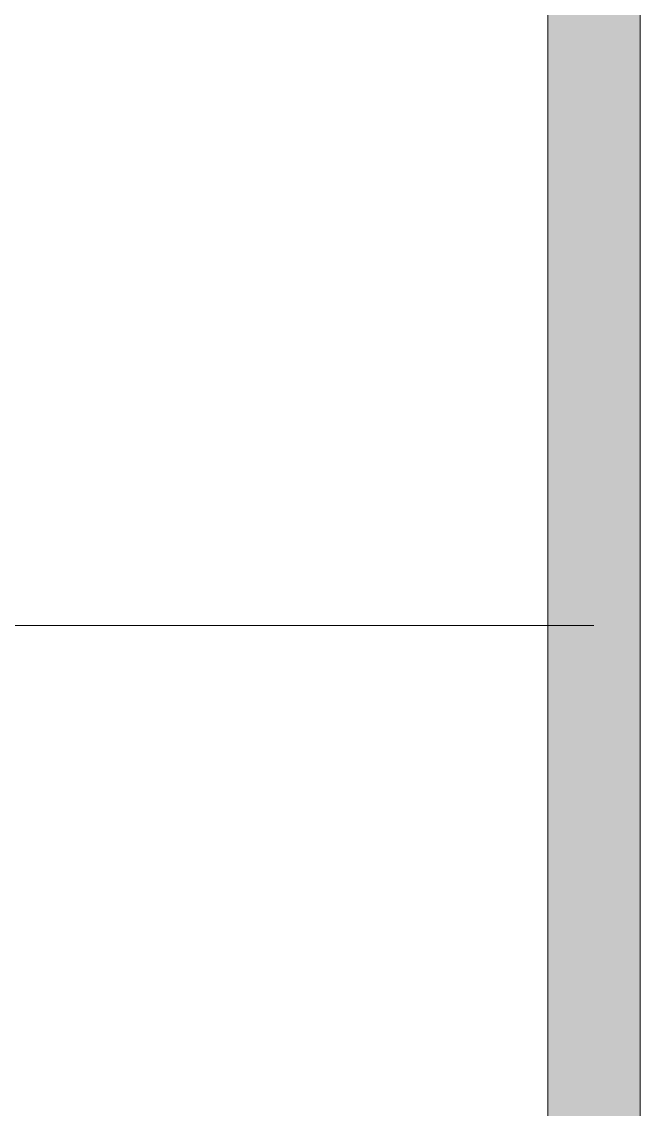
# Model space of a CAD drawing. Header units: millimetres. Extents: x 0 to 586, y 0 to 414.
# Drawn here: x 571.52 to 576.12, y 104.87 to 112.95 of the extents above; entities that cross this region are included whole.
import ezdxf

# ---------------------------------------------------------------- set-up
doc = ezdxf.new("R2010")
doc.units = ezdxf.units.MM

msp = doc.modelspace()

# ---------------------------------------------------------------- hatches: boundary and pattern name
h = msp.add_hatch(color=0)
h.dxf.hatch_style = 2
h.paths.add_polyline_path([(576.117861, 9.514417), (575.429944, 10.205861), (575.429944, 403.877639), (576.117861, 404.569083)])
h = msp.add_hatch(color=0)
h.dxf.hatch_style = 2
h.paths.add_polyline_path([(571.577611, 112.402056), (571.577611, 112.574917)])
h = msp.add_hatch(color=0)
h.dxf.hatch_style = 2
h.paths.add_polyline_path([(571.581139, 112.402056), (571.581139, 112.571389)])
h = msp.add_hatch(color=0)
h.dxf.hatch_style = 2
h.paths.add_polyline_path([(571.581139, 112.402056), (571.581139, 112.571389)])
h = msp.add_hatch(color=0)
h.dxf.hatch_style = 2
h.paths.add_polyline_path([(571.584667, 112.402056), (571.584667, 112.571389)])
h = msp.add_hatch(color=0)
h.dxf.hatch_style = 2
h.paths.add_polyline_path([(571.584667, 112.402056), (571.584667, 112.571389)])
h = msp.add_hatch(color=0)
h.dxf.hatch_style = 2
h.paths.add_polyline_path([(571.588194, 112.402056), (571.588194, 112.567861)])
h = msp.add_hatch(color=0)
h.dxf.hatch_style = 2
h.paths.add_polyline_path([(571.588194, 112.402056), (571.588194, 112.567861)])
h = msp.add_hatch(color=0)
h.dxf.hatch_style = 2
h.paths.add_polyline_path([(571.588194, 112.402056), (571.588194, 112.567861)])
h = msp.add_hatch(color=0)
h.dxf.hatch_style = 2
h.paths.add_polyline_path([(571.588194, 112.402056), (571.588194, 112.567861)])
h = msp.add_hatch(color=0)
h.dxf.hatch_style = 2
h.paths.add_polyline_path([(571.59525, 112.402056), (571.59525, 112.564333)])
h = msp.add_hatch(color=0)
h.dxf.hatch_style = 2
h.paths.add_polyline_path([(571.609361, 112.384417), (571.609361, 112.560806)])
h = msp.add_hatch(color=0)
h.dxf.hatch_style = 2
h.paths.add_polyline_path([(571.612889, 112.377361), (571.612889, 112.557278)])
h = msp.add_hatch(color=0)
h.dxf.hatch_style = 2
h.paths.add_polyline_path([(571.612889, 112.377361), (571.612889, 112.557278)])
h = msp.add_hatch(color=0)
h.dxf.hatch_style = 2
h.paths.add_polyline_path([(571.616417, 112.373833), (571.616417, 112.557278)])
h = msp.add_hatch(color=0)
h.dxf.hatch_style = 2
h.paths.add_polyline_path([(571.655222, 112.313861), (571.655222, 112.539639)])
h = msp.add_hatch(color=0)
h.dxf.hatch_style = 2
h.paths.add_polyline_path([(571.655222, 112.310333), (571.655222, 112.536111)])
h = msp.add_hatch(color=0)
h.dxf.hatch_style = 2
h.paths.add_polyline_path([(571.803389, 112.17275), (571.803389, 112.462028)])
h = msp.add_hatch(color=0)
h.dxf.hatch_style = 2
h.paths.add_polyline_path([(571.806917, 112.17275), (571.806917, 112.4585)])
h = msp.add_hatch(color=0)
h.dxf.hatch_style = 2
h.paths.add_polyline_path([(571.806917, 112.17275), (571.806917, 112.4585)])
h = msp.add_hatch(color=0)
h.dxf.hatch_style = 2
h.paths.add_polyline_path([(571.810444, 112.17275), (571.810444, 112.454972)])
h = msp.add_hatch(color=0)
h.dxf.hatch_style = 2
h.paths.add_polyline_path([(571.873944, 112.176278), (571.873944, 112.412639)])
h = msp.add_hatch(color=0)
h.dxf.hatch_style = 2
h.paths.add_polyline_path([(571.873944, 112.176278), (571.873944, 112.412639)])
h = msp.add_hatch(color=0)
h.dxf.hatch_style = 2
h.paths.add_polyline_path([(571.895111, 112.179806), (571.895111, 112.409111)])
h = msp.add_hatch(color=0)
h.dxf.hatch_style = 2
h.paths.add_polyline_path([(571.898639, 112.179806), (571.898639, 112.409111)])
h = msp.add_hatch(color=0)
h.dxf.hatch_style = 2
h.paths.add_polyline_path([(571.958611, 112.2045), (571.958611, 112.402056)])
h = msp.add_hatch(color=0)
h.dxf.hatch_style = 2
h.paths.add_polyline_path([(571.965667, 112.211556), (571.965667, 112.402056)])
h = msp.add_hatch(color=0)
h.dxf.hatch_style = 2
h.paths.add_polyline_path([(571.97625, 112.215083), (571.97625, 112.402056)])
h = msp.add_hatch(color=0)
h.dxf.hatch_style = 2
h.paths.add_polyline_path([(572.216139, 111.548333), (572.216139, 112.419694)])
h = msp.add_hatch(color=0)
h.dxf.hatch_style = 2
h.paths.add_polyline_path([(572.262, 111.731778), (572.262, 112.419694)])
h = msp.add_hatch(color=0)
h.dxf.hatch_style = 2
h.paths.add_polyline_path([(572.262, 111.731778), (572.262, 112.419694)])
h = msp.add_hatch(color=0)
h.dxf.hatch_style = 2
h.paths.add_polyline_path([(572.279639, 111.745889), (572.279639, 112.423222)])
h = msp.add_hatch(color=0)
h.dxf.hatch_style = 2
h.paths.add_polyline_path([(572.283167, 111.745889), (572.283167, 112.423222)])
h = msp.add_hatch(color=0)
h.dxf.hatch_style = 2
h.paths.add_polyline_path([(572.364306, 111.784694), (572.364306, 112.423222)])
h = msp.add_hatch(color=0)
h.dxf.hatch_style = 2
h.paths.add_polyline_path([(572.364306, 111.784694), (572.364306, 112.423222)])
h = msp.add_hatch(color=0)
h.dxf.hatch_style = 2
h.paths.add_polyline_path([(572.364306, 111.784694), (572.364306, 112.423222)])
h = msp.add_hatch(color=0)
h.dxf.hatch_style = 2
h.paths.add_polyline_path([(572.364306, 111.784694), (572.364306, 112.423222)])
h = msp.add_hatch(color=0)
h.dxf.hatch_style = 2
h.paths.add_polyline_path([(572.364306, 111.784694), (572.364306, 112.423222)])
h = msp.add_hatch(color=0)
h.dxf.hatch_style = 2
h.paths.add_polyline_path([(572.367833, 111.784694), (572.367833, 112.423222)])
h = msp.add_hatch(color=0)
h.dxf.hatch_style = 2
h.paths.add_polyline_path([(572.367833, 111.784694), (572.367833, 112.423222)])
h = msp.add_hatch(color=0)
h.dxf.hatch_style = 2
h.paths.add_polyline_path([(572.367833, 111.784694), (572.367833, 112.423222)])
h = msp.add_hatch(color=0)
h.dxf.hatch_style = 2
h.paths.add_polyline_path([(572.367833, 111.784694), (572.367833, 112.423222)])
h = msp.add_hatch(color=0)
h.dxf.hatch_style = 2
h.paths.add_polyline_path([(572.371361, 111.784694), (572.371361, 112.423222)])
h = msp.add_hatch(color=0)
h.dxf.hatch_style = 2
h.paths.add_polyline_path([(572.371361, 111.784694), (572.371361, 112.423222)])
h = msp.add_hatch(color=0)
h.dxf.hatch_style = 2
h.paths.add_polyline_path([(572.374889, 111.784694), (572.374889, 112.423222)])
h = msp.add_hatch(color=0)
h.dxf.hatch_style = 2
h.paths.add_polyline_path([(572.389, 111.784694), (572.389, 112.416167)])
h = msp.add_hatch(color=0)
h.dxf.hatch_style = 2
h.paths.add_polyline_path([(572.392528, 111.784694), (572.392528, 112.416167)])
h = msp.add_hatch(color=0)
h.dxf.hatch_style = 2
h.paths.add_polyline_path([(572.805278, 111.932861), (572.805278, 112.377361)])
h = msp.add_hatch(color=0)
h.dxf.hatch_style = 2
h.paths.add_polyline_path([(572.812333, 111.936389), (572.812333, 112.380889)])
h = msp.add_hatch(color=0)
h.dxf.hatch_style = 2
h.paths.add_polyline_path([(572.812333, 111.936389), (572.812333, 112.380889)])
h = msp.add_hatch(color=0)
h.dxf.hatch_style = 2
h.paths.add_polyline_path([(572.815861, 111.936389), (572.815861, 112.380889)])
h = msp.add_hatch(color=0)
h.dxf.hatch_style = 2
h.paths.add_polyline_path([(572.889944, 112.024583), (572.889944, 112.398528)])
h = msp.add_hatch(color=0)
h.dxf.hatch_style = 2
h.paths.add_polyline_path([(572.897, 112.028111), (572.897, 112.398528)])
h = msp.add_hatch(color=0)
h.dxf.hatch_style = 2
h.paths.add_polyline_path([(572.897, 112.028111), (572.897, 112.398528)])
h = msp.add_hatch(color=0)
h.dxf.hatch_style = 2
h.paths.add_polyline_path([(572.897, 112.028111), (572.897, 112.398528)])
h = msp.add_hatch(color=0)
h.dxf.hatch_style = 2
h.paths.add_polyline_path([(572.978139, 112.102194), (572.978139, 112.366778)])
h = msp.add_hatch(color=0)
h.dxf.hatch_style = 2
h.paths.add_polyline_path([(572.981667, 112.10925), (572.981667, 112.342083)])
h = msp.add_hatch(color=0)
h.dxf.hatch_style = 2
h.paths.add_polyline_path([(572.988722, 112.116306), (572.988722, 112.310333)])
h = msp.add_hatch(color=0)
h.dxf.hatch_style = 2
h.paths.add_polyline_path([(572.99225, 112.123361), (572.99225, 112.296222)])
h = msp.add_hatch(color=0)
h.dxf.hatch_style = 2
h.paths.add_polyline_path([(572.173806, 111.149694), (572.173806, 112.232722)])
h = msp.add_hatch(color=0)
h.dxf.hatch_style = 2
h.paths.add_polyline_path([(572.794694, 111.929333), (572.794694, 112.232722)])
h = msp.add_hatch(color=0)
h.dxf.hatch_style = 2
h.paths.add_polyline_path([(572.695917, 111.901111), (572.695917, 112.0775)])
h = msp.add_hatch(color=0)
h.dxf.hatch_style = 2
h.paths.add_polyline_path([(572.695917, 111.901111), (572.695917, 112.0775)])
h = msp.add_hatch(color=0)
h.dxf.hatch_style = 2
h.paths.add_polyline_path([(572.695917, 111.897583), (572.695917, 112.073972)])
h = msp.add_hatch(color=0)
h.dxf.hatch_style = 2
h.paths.add_polyline_path([(572.695917, 111.897583), (572.695917, 112.073972)])
h = msp.add_hatch(color=0)
h.dxf.hatch_style = 2
h.paths.add_polyline_path([(572.695917, 111.897583), (572.695917, 112.073972)])
h = msp.add_hatch(color=0)
h.dxf.hatch_style = 2
h.paths.add_polyline_path([(572.699444, 111.901111), (572.699444, 112.0775)])
h = msp.add_hatch(color=0)
h.dxf.hatch_style = 2
h.paths.add_polyline_path([(572.759417, 111.91875), (572.759417, 112.105722)])
h = msp.add_hatch(color=0)
h.dxf.hatch_style = 2
h.paths.add_polyline_path([(572.766472, 111.922278), (572.766472, 112.10925)])
h = msp.add_hatch(color=0)
h.dxf.hatch_style = 2
h.paths.add_polyline_path([(572.787639, 111.925806), (572.787639, 112.116306)])
h = msp.add_hatch(color=0)
h.dxf.hatch_style = 2
h.paths.add_polyline_path([(571.577611, 111.901111), (571.577611, 111.996361)])
h = msp.add_hatch(color=0)
h.dxf.hatch_style = 2
h.paths.add_polyline_path([(571.581139, 111.901111), (571.581139, 111.992833)])
h = msp.add_hatch(color=0)
h.dxf.hatch_style = 2
h.paths.add_polyline_path([(571.581139, 111.901111), (571.581139, 111.992833)])
h = msp.add_hatch(color=0)
h.dxf.hatch_style = 2
h.paths.add_polyline_path([(571.584667, 111.901111), (571.584667, 111.985778)])
h = msp.add_hatch(color=0)
h.dxf.hatch_style = 2
h.paths.add_polyline_path([(571.584667, 111.901111), (571.584667, 111.985778)])
h = msp.add_hatch(color=0)
h.dxf.hatch_style = 2
h.paths.add_polyline_path([(571.588194, 111.901111), (571.588194, 111.98225)])
h = msp.add_hatch(color=0)
h.dxf.hatch_style = 2
h.paths.add_polyline_path([(571.588194, 111.901111), (571.588194, 111.98225)])
h = msp.add_hatch(color=0)
h.dxf.hatch_style = 2
h.paths.add_polyline_path([(571.588194, 111.901111), (571.588194, 111.978722)])
h = msp.add_hatch(color=0)
h.dxf.hatch_style = 2
h.paths.add_polyline_path([(571.588194, 111.901111), (571.588194, 111.978722)])
h = msp.add_hatch(color=0)
h.dxf.hatch_style = 2
h.paths.add_polyline_path([(572.10325, 111.149694), (572.10325, 112.024583)])
h = msp.add_hatch(color=0)
h.dxf.hatch_style = 2
h.paths.add_polyline_path([(572.110306, 111.149694), (572.110306, 112.024583)])
h = msp.add_hatch(color=0)
h.dxf.hatch_style = 2
h.paths.add_polyline_path([(572.159694, 111.149694), (572.159694, 112.031639)])
h = msp.add_hatch(color=0)
h.dxf.hatch_style = 2
h.paths.add_polyline_path([(572.463083, 111.784694), (572.463083, 112.003417)])
h = msp.add_hatch(color=0)
h.dxf.hatch_style = 2
h.paths.add_polyline_path([(572.470139, 111.784694), (572.470139, 112.003417)])
h = msp.add_hatch(color=0)
h.dxf.hatch_style = 2
h.paths.add_polyline_path([(572.470139, 111.784694), (572.470139, 112.003417)])
h = msp.add_hatch(color=0)
h.dxf.hatch_style = 2
h.paths.add_polyline_path([(572.477194, 111.79175), (572.477194, 112.003417)])
h = msp.add_hatch(color=0)
h.dxf.hatch_style = 2
h.paths.add_polyline_path([(572.494833, 111.805861), (572.494833, 112.003417)])
h = msp.add_hatch(color=0)
h.dxf.hatch_style = 2
h.paths.add_polyline_path([(572.494833, 111.809389), (572.494833, 112.003417)])
h = msp.add_hatch(color=0)
h.dxf.hatch_style = 2
h.paths.add_polyline_path([(572.494833, 111.809389), (572.494833, 112.003417)])
h = msp.add_hatch(color=0)
h.dxf.hatch_style = 2
h.paths.add_polyline_path([(572.498361, 111.809389), (572.498361, 112.003417)])
h = msp.add_hatch(color=0)
h.dxf.hatch_style = 2
h.paths.add_polyline_path([(572.498361, 111.809389), (572.498361, 112.003417)])
h = msp.add_hatch(color=0)
h.dxf.hatch_style = 2
h.paths.add_polyline_path([(572.498361, 111.812917), (572.498361, 112.003417)])
h = msp.add_hatch(color=0)
h.dxf.hatch_style = 2
h.paths.add_polyline_path([(572.544222, 111.851722), (572.544222, 112.006944)])
h = msp.add_hatch(color=0)
h.dxf.hatch_style = 2
h.paths.add_polyline_path([(572.544222, 111.85525), (572.544222, 112.006944)])
h = msp.add_hatch(color=0)
h.dxf.hatch_style = 2
h.paths.add_polyline_path([(572.544222, 111.85525), (572.544222, 112.006944)])
h = msp.add_hatch(color=0)
h.dxf.hatch_style = 2
h.paths.add_polyline_path([(572.551278, 111.85525), (572.551278, 112.006944)])
h = msp.add_hatch(color=0)
h.dxf.hatch_style = 2
h.paths.add_polyline_path([(572.565389, 111.858778), (572.565389, 112.006944)])
h = msp.add_hatch(color=0)
h.dxf.hatch_style = 2
h.paths.add_polyline_path([(572.568917, 111.862306), (572.568917, 112.006944)])
h = msp.add_hatch(color=0)
h.dxf.hatch_style = 2
h.paths.add_polyline_path([(572.568917, 111.862306), (572.568917, 112.006944)])
h = msp.add_hatch(color=0)
h.dxf.hatch_style = 2
h.paths.add_polyline_path([(572.572444, 111.862306), (572.572444, 112.006944)])
h = msp.add_hatch(color=0)
h.dxf.hatch_style = 2
h.paths.add_polyline_path([(572.572444, 111.862306), (572.572444, 112.006944)])
h = msp.add_hatch(color=0)
h.dxf.hatch_style = 2
h.paths.add_polyline_path([(572.575972, 111.862306), (572.575972, 112.006944)])
h = msp.add_hatch(color=0)
h.dxf.hatch_style = 2
h.paths.add_polyline_path([(572.575972, 111.862306), (572.575972, 112.006944)])
h = msp.add_hatch(color=0)
h.dxf.hatch_style = 2
h.paths.add_polyline_path([(572.5795, 111.865833), (572.5795, 112.010472)])
h = msp.add_hatch(color=0)
h.dxf.hatch_style = 2
h.paths.add_polyline_path([(572.5795, 111.865833), (572.5795, 112.010472)])
h = msp.add_hatch(color=0)
h.dxf.hatch_style = 2
h.paths.add_polyline_path([(572.583028, 111.865833), (572.583028, 112.010472)])
h = msp.add_hatch(color=0)
h.dxf.hatch_style = 2
h.paths.add_polyline_path([(572.583028, 111.865833), (572.583028, 112.010472)])
h = msp.add_hatch(color=0)
h.dxf.hatch_style = 2
h.paths.add_polyline_path([(572.583028, 111.865833), (572.583028, 112.010472)])
h = msp.add_hatch(color=0)
h.dxf.hatch_style = 2
h.paths.add_polyline_path([(572.604194, 111.872889), (572.604194, 112.024583)])
h = msp.add_hatch(color=0)
h.dxf.hatch_style = 2
h.paths.add_polyline_path([(572.604194, 111.872889), (572.604194, 112.024583)])
h = msp.add_hatch(color=0)
h.dxf.hatch_style = 2
h.paths.add_polyline_path([(572.604194, 111.872889), (572.604194, 112.024583)])
h = msp.add_hatch(color=0)
h.dxf.hatch_style = 2
h.paths.add_polyline_path([(572.607722, 111.872889), (572.607722, 112.024583)])
h = msp.add_hatch(color=0)
h.dxf.hatch_style = 2
h.paths.add_polyline_path([(571.979778, 111.502472), (571.979778, 111.9505)])
h = msp.add_hatch(color=0)
h.dxf.hatch_style = 2
h.paths.add_polyline_path([(571.983306, 111.498944), (571.983306, 111.957556)])
h = msp.add_hatch(color=0)
h.dxf.hatch_style = 2
h.paths.add_polyline_path([(571.616417, 111.502472), (571.616417, 111.802333)])
h = msp.add_hatch(color=0)
h.dxf.hatch_style = 2
h.paths.add_polyline_path([(571.655222, 111.477778), (571.655222, 111.819972)])
h = msp.add_hatch(color=0)
h.dxf.hatch_style = 2
h.paths.add_polyline_path([(571.655222, 111.477778), (571.655222, 111.819972)])
h = msp.add_hatch(color=0)
h.dxf.hatch_style = 2
h.paths.add_polyline_path([(571.803389, 111.470722), (571.803389, 111.862306)])
h = msp.add_hatch(color=0)
h.dxf.hatch_style = 2
h.paths.add_polyline_path([(571.806917, 111.470722), (571.806917, 111.862306)])
h = msp.add_hatch(color=0)
h.dxf.hatch_style = 2
h.paths.add_polyline_path([(571.806917, 111.470722), (571.806917, 111.862306)])
h = msp.add_hatch(color=0)
h.dxf.hatch_style = 2
h.paths.add_polyline_path([(571.810444, 111.47425), (571.810444, 111.865833)])
h = msp.add_hatch(color=0)
h.dxf.hatch_style = 2
h.paths.add_polyline_path([(571.873944, 111.509528), (571.873944, 111.872889)])
h = msp.add_hatch(color=0)
h.dxf.hatch_style = 2
h.paths.add_polyline_path([(571.873944, 111.513056), (571.873944, 111.872889)])
h = msp.add_hatch(color=0)
h.dxf.hatch_style = 2
h.paths.add_polyline_path([(571.895111, 111.53775), (571.895111, 111.876417)])
h = msp.add_hatch(color=0)
h.dxf.hatch_style = 2
h.paths.add_polyline_path([(571.898639, 111.53775), (571.898639, 111.876417)])
h = msp.add_hatch(color=0)
h.dxf.hatch_style = 2
h.paths.add_polyline_path([(571.577611, 111.534222), (571.577611, 111.76)])
h = msp.add_hatch(color=0)
h.dxf.hatch_style = 2
h.paths.add_polyline_path([(571.581139, 111.527167), (571.581139, 111.767056)])
h = msp.add_hatch(color=0)
h.dxf.hatch_style = 2
h.paths.add_polyline_path([(571.581139, 111.527167), (571.581139, 111.767056)])
h = msp.add_hatch(color=0)
h.dxf.hatch_style = 2
h.paths.add_polyline_path([(571.584667, 111.520111), (571.584667, 111.777639)])
h = msp.add_hatch(color=0)
h.dxf.hatch_style = 2
h.paths.add_polyline_path([(571.588194, 111.516583), (571.588194, 111.788222)])
h = msp.add_hatch(color=0)
h.dxf.hatch_style = 2
h.paths.add_polyline_path([(571.588194, 111.516583), (571.588194, 111.788222)])
h = msp.add_hatch(color=0)
h.dxf.hatch_style = 2
h.paths.add_polyline_path([(571.588194, 111.516583), (571.588194, 111.788222)])
h = msp.add_hatch(color=0)
h.dxf.hatch_style = 2
h.paths.add_polyline_path([(571.59525, 111.513056), (571.59525, 111.79175)])
h = msp.add_hatch(color=0)
h.dxf.hatch_style = 2
h.paths.add_polyline_path([(571.609361, 111.506), (571.609361, 111.798806)])
h = msp.add_hatch(color=0)
h.dxf.hatch_style = 2
h.paths.add_polyline_path([(571.612889, 111.502472), (571.612889, 111.798806)])
h = msp.add_hatch(color=0)
h.dxf.hatch_style = 2
h.paths.add_polyline_path([(571.612889, 111.502472), (571.612889, 111.798806)])
h = msp.add_hatch(color=0)
h.dxf.hatch_style = 2
h.paths.add_polyline_path([(572.389, 108.168722), (572.389, 111.576556)])
h = msp.add_hatch(color=0)
h.dxf.hatch_style = 2
h.paths.add_polyline_path([(572.392528, 108.161667), (572.392528, 111.576556)])
h = msp.add_hatch(color=0)
h.dxf.hatch_style = 2
h.paths.add_polyline_path([(572.470139, 108.17225), (572.470139, 111.594194)])
h = msp.add_hatch(color=0)
h.dxf.hatch_style = 2
h.paths.add_polyline_path([(572.477194, 108.182833), (572.477194, 111.594194)])
h = msp.add_hatch(color=0)
h.dxf.hatch_style = 2
h.paths.add_polyline_path([(572.494833, 109.290556), (572.494833, 111.597722)])
h = msp.add_hatch(color=0)
h.dxf.hatch_style = 2
h.paths.add_polyline_path([(572.494833, 110.348889), (572.494833, 111.597722)])
h = msp.add_hatch(color=0)
h.dxf.hatch_style = 2
h.paths.add_polyline_path([(572.498361, 110.355944), (572.498361, 111.60125)])
h = msp.add_hatch(color=0)
h.dxf.hatch_style = 2
h.paths.add_polyline_path([(572.498361, 110.355944), (572.498361, 111.60125)])
h = msp.add_hatch(color=0)
h.dxf.hatch_style = 2
h.paths.add_polyline_path([(572.498361, 110.359472), (572.498361, 111.60125)])
h = msp.add_hatch(color=0)
h.dxf.hatch_style = 2
h.paths.add_polyline_path([(572.544222, 110.447667), (572.544222, 111.573028)])
h = msp.add_hatch(color=0)
h.dxf.hatch_style = 2
h.paths.add_polyline_path([(572.544222, 110.451194), (572.544222, 111.573028)])
h = msp.add_hatch(color=0)
h.dxf.hatch_style = 2
h.paths.add_polyline_path([(572.551278, 110.472361), (572.551278, 111.565972)])
h = msp.add_hatch(color=0)
h.dxf.hatch_style = 2
h.paths.add_polyline_path([(572.364306, 110.348889), (572.364306, 111.491889)])
h = msp.add_hatch(color=0)
h.dxf.hatch_style = 2
h.paths.add_polyline_path([(572.364306, 110.348889), (572.364306, 111.491889)])
h = msp.add_hatch(color=0)
h.dxf.hatch_style = 2
h.paths.add_polyline_path([(572.364306, 110.348889), (572.364306, 111.491889)])
h = msp.add_hatch(color=0)
h.dxf.hatch_style = 2
h.paths.add_polyline_path([(572.364306, 110.348889), (572.364306, 111.481306)])
h = msp.add_hatch(color=0)
h.dxf.hatch_style = 2
h.paths.add_polyline_path([(572.367833, 110.348889), (572.367833, 111.506)])
h = msp.add_hatch(color=0)
h.dxf.hatch_style = 2
h.paths.add_polyline_path([(572.367833, 110.348889), (572.367833, 111.506)])
h = msp.add_hatch(color=0)
h.dxf.hatch_style = 2
h.paths.add_polyline_path([(572.367833, 110.348889), (572.367833, 111.502472)])
h = msp.add_hatch(color=0)
h.dxf.hatch_style = 2
h.paths.add_polyline_path([(572.565389, 110.772222), (572.565389, 111.551861)])
h = msp.add_hatch(color=0)
h.dxf.hatch_style = 2
h.paths.add_polyline_path([(572.568917, 110.772222), (572.568917, 111.548333)])
h = msp.add_hatch(color=0)
h.dxf.hatch_style = 2
h.paths.add_polyline_path([(572.568917, 110.772222), (572.568917, 111.548333)])
h = msp.add_hatch(color=0)
h.dxf.hatch_style = 2
h.paths.add_polyline_path([(572.572444, 110.77575), (572.572444, 111.548333)])
h = msp.add_hatch(color=0)
h.dxf.hatch_style = 2
h.paths.add_polyline_path([(572.572444, 110.77575), (572.572444, 111.548333)])
h = msp.add_hatch(color=0)
h.dxf.hatch_style = 2
h.paths.add_polyline_path([(572.575972, 110.77575), (572.575972, 111.484833)])
h = msp.add_hatch(color=0)
h.dxf.hatch_style = 2
h.paths.add_polyline_path([(571.983306, 111.160278), (571.983306, 111.438972)])
h = msp.add_hatch(color=0)
h.dxf.hatch_style = 2
h.paths.add_polyline_path([(572.5795, 110.779278), (572.5795, 111.438972)])
h = msp.add_hatch(color=0)
h.dxf.hatch_style = 2
h.paths.add_polyline_path([(572.177333, 111.149694), (572.177333, 111.389583)])
h = msp.add_hatch(color=0)
h.dxf.hatch_style = 2
h.paths.add_polyline_path([(572.184389, 111.149694), (572.184389, 111.386056)])
h = msp.add_hatch(color=0)
h.dxf.hatch_style = 2
h.paths.add_polyline_path([(572.209083, 111.149694), (572.209083, 111.379)])
h = msp.add_hatch(color=0)
h.dxf.hatch_style = 2
h.paths.add_polyline_path([(572.216139, 111.149694), (572.216139, 111.379)])
h = msp.add_hatch(color=0)
h.dxf.hatch_style = 2
h.paths.add_polyline_path([(572.262, 111.114417), (572.262, 111.368417)])
h = msp.add_hatch(color=0)
h.dxf.hatch_style = 2
h.paths.add_polyline_path([(572.262, 111.110889), (572.262, 111.368417)])
h = msp.add_hatch(color=0)
h.dxf.hatch_style = 2
h.paths.add_polyline_path([(572.279639, 111.100306), (572.279639, 111.375472)])
h = msp.add_hatch(color=0)
h.dxf.hatch_style = 2
h.paths.add_polyline_path([(572.283167, 111.096778), (572.283167, 111.379)])
h = msp.add_hatch(color=0)
h.dxf.hatch_style = 2
h.paths.add_polyline_path([(572.583028, 111.079139), (572.583028, 111.34725)])
h = msp.add_hatch(color=0)
h.dxf.hatch_style = 2
h.paths.add_polyline_path([(572.604194, 111.15675), (572.604194, 111.343722)])
h = msp.add_hatch(color=0)
h.dxf.hatch_style = 2
h.paths.add_polyline_path([(572.607722, 111.170861), (572.607722, 111.343722)])
h = msp.add_hatch(color=0)
h.dxf.hatch_style = 2
h.paths.add_polyline_path([(572.695917, 111.195556), (572.695917, 111.375472)])
h = msp.add_hatch(color=0)
h.dxf.hatch_style = 2
h.paths.add_polyline_path([(572.695917, 111.195556), (572.695917, 111.375472)])
h = msp.add_hatch(color=0)
h.dxf.hatch_style = 2
h.paths.add_polyline_path([(572.695917, 111.195556), (572.695917, 111.371944)])
h = msp.add_hatch(color=0)
h.dxf.hatch_style = 2
h.paths.add_polyline_path([(572.695917, 111.195556), (572.695917, 111.371944)])
h = msp.add_hatch(color=0)
h.dxf.hatch_style = 2
h.paths.add_polyline_path([(572.695917, 111.195556), (572.695917, 111.371944)])
h = msp.add_hatch(color=0)
h.dxf.hatch_style = 2
h.paths.add_polyline_path([(572.699444, 111.199083), (572.699444, 111.375472)])
h = msp.add_hatch(color=0)
h.dxf.hatch_style = 2
h.paths.add_polyline_path([(572.766472, 111.1885), (572.766472, 111.386056)])
h = msp.add_hatch(color=0)
h.dxf.hatch_style = 2
h.paths.add_polyline_path([(572.794694, 111.153222), (572.794694, 111.386056)])
h = msp.add_hatch(color=0)
h.dxf.hatch_style = 2
h.paths.add_polyline_path([(572.794694, 111.153222), (572.794694, 111.386056)])
h = msp.add_hatch(color=0)
h.dxf.hatch_style = 2
h.paths.add_polyline_path([(572.794694, 111.149694), (572.794694, 111.386056)])
h = msp.add_hatch(color=0)
h.dxf.hatch_style = 2
h.paths.add_polyline_path([(572.805278, 110.881583), (572.805278, 111.386056)])
h = msp.add_hatch(color=0)
h.dxf.hatch_style = 2
h.paths.add_polyline_path([(572.812333, 110.881583), (572.812333, 111.386056)])
h = msp.add_hatch(color=0)
h.dxf.hatch_style = 2
h.paths.add_polyline_path([(572.812333, 110.881583), (572.812333, 111.386056)])
h = msp.add_hatch(color=0)
h.dxf.hatch_style = 2
h.paths.add_polyline_path([(572.815861, 110.885111), (572.815861, 111.386056)])
h = msp.add_hatch(color=0)
h.dxf.hatch_style = 2
h.paths.add_polyline_path([(572.889944, 110.913333), (572.889944, 111.386056)])
h = msp.add_hatch(color=0)
h.dxf.hatch_style = 2
h.paths.add_polyline_path([(572.897, 110.916861), (572.897, 111.382528)])
h = msp.add_hatch(color=0)
h.dxf.hatch_style = 2
h.paths.add_polyline_path([(572.897, 110.916861), (572.897, 111.382528)])
h = msp.add_hatch(color=0)
h.dxf.hatch_style = 2
h.paths.add_polyline_path([(572.897, 110.916861), (572.897, 111.382528)])
h = msp.add_hatch(color=0)
h.dxf.hatch_style = 2
h.paths.add_polyline_path([(572.978139, 110.945083), (572.978139, 111.357833)])
h = msp.add_hatch(color=0)
h.dxf.hatch_style = 2
h.paths.add_polyline_path([(572.981667, 110.945083), (572.981667, 111.357833)])
h = msp.add_hatch(color=0)
h.dxf.hatch_style = 2
h.paths.add_polyline_path([(572.981667, 110.945083), (572.981667, 111.357833)])
h = msp.add_hatch(color=0)
h.dxf.hatch_style = 2
h.paths.add_polyline_path([(572.988722, 110.948611), (572.988722, 111.354306)])
h = msp.add_hatch(color=0)
h.dxf.hatch_style = 2
h.paths.add_polyline_path([(572.988722, 110.948611), (572.988722, 111.354306)])
h = msp.add_hatch(color=0)
h.dxf.hatch_style = 2
h.paths.add_polyline_path([(572.99225, 110.952139), (572.99225, 111.354306)])
h = msp.add_hatch(color=0)
h.dxf.hatch_style = 2
h.paths.add_polyline_path([(572.99225, 110.952139), (572.99225, 111.354306)])
h = msp.add_hatch(color=0)
h.dxf.hatch_style = 2
h.paths.add_polyline_path([(572.999306, 110.952139), (572.999306, 111.329611)])
h = msp.add_hatch(color=0)
h.dxf.hatch_style = 2
h.paths.add_polyline_path([(572.583028, 110.779278), (572.583028, 111.079139)])
h = msp.add_hatch(color=0)
h.dxf.hatch_style = 2
h.paths.add_polyline_path([(572.583028, 110.779278), (572.583028, 111.079139)])
h = msp.add_hatch(color=0)
h.dxf.hatch_style = 2
h.paths.add_polyline_path([(572.604194, 110.789861), (572.604194, 111.001528)])
h = msp.add_hatch(color=0)
h.dxf.hatch_style = 2
h.paths.add_polyline_path([(572.604194, 110.793389), (572.604194, 110.998)])
h = msp.add_hatch(color=0)
h.dxf.hatch_style = 2
h.paths.add_polyline_path([(572.604194, 110.793389), (572.604194, 110.998)])
h = msp.add_hatch(color=0)
h.dxf.hatch_style = 2
h.paths.add_polyline_path([(572.607722, 110.793389), (572.607722, 110.998)])
h = msp.add_hatch(color=0)
h.dxf.hatch_style = 2
h.paths.add_polyline_path([(572.787639, 110.874528), (572.787639, 111.019167)])
h = msp.add_hatch(color=0)
h.dxf.hatch_style = 2
h.paths.add_polyline_path([(572.794694, 110.878056), (572.794694, 111.047389)])
h = msp.add_hatch(color=0)
h.dxf.hatch_style = 2
h.paths.add_polyline_path([(572.794694, 110.878056), (572.794694, 111.043861)])
h = msp.add_hatch(color=0)
h.dxf.hatch_style = 2
h.paths.add_polyline_path([(572.695917, 110.83925), (572.695917, 110.96625)])
h = msp.add_hatch(color=0)
h.dxf.hatch_style = 2
h.paths.add_polyline_path([(572.695917, 110.83925), (572.695917, 110.96625)])
h = msp.add_hatch(color=0)
h.dxf.hatch_style = 2
h.paths.add_polyline_path([(572.695917, 110.83925), (572.695917, 110.96625)])
h = msp.add_hatch(color=0)
h.dxf.hatch_style = 2
h.paths.add_polyline_path([(572.695917, 110.83925), (572.695917, 110.96625)])
h = msp.add_hatch(color=0)
h.dxf.hatch_style = 2
h.paths.add_polyline_path([(572.695917, 110.83925), (572.695917, 110.96625)])
h = msp.add_hatch(color=0)
h.dxf.hatch_style = 2
h.paths.add_polyline_path([(572.699444, 110.842778), (572.699444, 110.96625)])
h = msp.add_hatch(color=0)
h.dxf.hatch_style = 2
h.paths.add_polyline_path([(572.759417, 110.863944), (572.759417, 110.96625)])
h = msp.add_hatch(color=0)
h.dxf.hatch_style = 2
h.paths.add_polyline_path([(572.766472, 110.867472), (572.766472, 110.96625)])
h = msp.add_hatch(color=0)
h.dxf.hatch_style = 2
h.paths.add_polyline_path([(572.978139, 110.539389), (572.978139, 110.768694)])
h = msp.add_hatch(color=0)
h.dxf.hatch_style = 2
h.paths.add_polyline_path([(572.981667, 110.539389), (572.981667, 110.768694)])
h = msp.add_hatch(color=0)
h.dxf.hatch_style = 2
h.paths.add_polyline_path([(572.981667, 110.539389), (572.981667, 110.768694)])
h = msp.add_hatch(color=0)
h.dxf.hatch_style = 2
h.paths.add_polyline_path([(572.988722, 110.539389), (572.988722, 110.768694)])
h = msp.add_hatch(color=0)
h.dxf.hatch_style = 2
h.paths.add_polyline_path([(572.988722, 110.539389), (572.988722, 110.768694)])
h = msp.add_hatch(color=0)
h.dxf.hatch_style = 2
h.paths.add_polyline_path([(572.99225, 110.539389), (572.99225, 110.768694)])
h = msp.add_hatch(color=0)
h.dxf.hatch_style = 2
h.paths.add_polyline_path([(572.99225, 110.539389), (572.99225, 110.768694)])
h = msp.add_hatch(color=0)
h.dxf.hatch_style = 2
h.paths.add_polyline_path([(572.999306, 110.539389), (572.999306, 110.765167)])
h = msp.add_hatch(color=0)
h.dxf.hatch_style = 2
h.paths.add_polyline_path([(572.999306, 110.539389), (572.999306, 110.765167)])
h = msp.add_hatch(color=0)
h.dxf.hatch_style = 2
h.paths.add_polyline_path([(573.002833, 110.539389), (573.002833, 110.765167)])
h = msp.add_hatch(color=0)
h.dxf.hatch_style = 2
h.paths.add_polyline_path([(572.159694, 110.334778), (572.159694, 110.673444)])
h = msp.add_hatch(color=0)
h.dxf.hatch_style = 2
h.paths.add_polyline_path([(572.159694, 110.334778), (572.159694, 110.673444)])
h = msp.add_hatch(color=0)
h.dxf.hatch_style = 2
h.paths.add_polyline_path([(572.173806, 110.334778), (572.173806, 110.6805)])
h = msp.add_hatch(color=0)
h.dxf.hatch_style = 2
h.paths.add_polyline_path([(572.177333, 110.334778), (572.177333, 110.6805)])
h = msp.add_hatch(color=0)
h.dxf.hatch_style = 2
h.paths.add_polyline_path([(572.177333, 110.334778), (572.177333, 110.6805)])
h = msp.add_hatch(color=0)
h.dxf.hatch_style = 2
h.paths.add_polyline_path([(572.184389, 110.334778), (572.184389, 110.684028)])
h = msp.add_hatch(color=0)
h.dxf.hatch_style = 2
h.paths.add_polyline_path([(572.209083, 110.338306), (572.209083, 110.694611)])
h = msp.add_hatch(color=0)
h.dxf.hatch_style = 2
h.paths.add_polyline_path([(572.216139, 110.338306), (572.216139, 110.698139)])
h = msp.add_hatch(color=0)
h.dxf.hatch_style = 2
h.paths.add_polyline_path([(572.262, 110.341833), (572.262, 110.719306)])
h = msp.add_hatch(color=0)
h.dxf.hatch_style = 2
h.paths.add_polyline_path([(572.262, 110.341833), (572.262, 110.719306)])
h = msp.add_hatch(color=0)
h.dxf.hatch_style = 2
h.paths.add_polyline_path([(572.279639, 110.341833), (572.279639, 110.726361)])
h = msp.add_hatch(color=0)
h.dxf.hatch_style = 2
h.paths.add_polyline_path([(572.565389, 110.528806), (572.565389, 110.687556)])
h = msp.add_hatch(color=0)
h.dxf.hatch_style = 2
h.paths.add_polyline_path([(572.695917, 110.532333), (572.695917, 110.6805)])
h = msp.add_hatch(color=0)
h.dxf.hatch_style = 2
h.paths.add_polyline_path([(572.695917, 110.532333), (572.695917, 110.6805)])
h = msp.add_hatch(color=0)
h.dxf.hatch_style = 2
h.paths.add_polyline_path([(572.695917, 110.532333), (572.695917, 110.6805)])
h = msp.add_hatch(color=0)
h.dxf.hatch_style = 2
h.paths.add_polyline_path([(572.695917, 110.532333), (572.695917, 110.6805)])
h = msp.add_hatch(color=0)
h.dxf.hatch_style = 2
h.paths.add_polyline_path([(572.695917, 110.532333), (572.695917, 110.6805)])
h = msp.add_hatch(color=0)
h.dxf.hatch_style = 2
h.paths.add_polyline_path([(572.699444, 110.532333), (572.699444, 110.6805)])
h = msp.add_hatch(color=0)
h.dxf.hatch_style = 2
h.paths.add_polyline_path([(572.759417, 110.535861), (572.759417, 110.6805)])
h = msp.add_hatch(color=0)
h.dxf.hatch_style = 2
h.paths.add_polyline_path([(572.766472, 110.535861), (572.766472, 110.6805)])
h = msp.add_hatch(color=0)
h.dxf.hatch_style = 2
h.paths.add_polyline_path([(572.787639, 110.535861), (572.787639, 110.6805)])
h = msp.add_hatch(color=0)
h.dxf.hatch_style = 2
h.paths.add_polyline_path([(572.794694, 110.535861), (572.794694, 110.6805)])
h = msp.add_hatch(color=0)
h.dxf.hatch_style = 2
h.paths.add_polyline_path([(572.794694, 110.535861), (572.794694, 110.6805)])
h = msp.add_hatch(color=0)
h.dxf.hatch_style = 2
h.paths.add_polyline_path([(572.794694, 110.535861), (572.794694, 110.6805)])
h = msp.add_hatch(color=0)
h.dxf.hatch_style = 2
h.paths.add_polyline_path([(572.805278, 110.535861), (572.805278, 110.6805)])
h = msp.add_hatch(color=0)
h.dxf.hatch_style = 2
h.paths.add_polyline_path([(572.812333, 110.535861), (572.812333, 110.6805)])
h = msp.add_hatch(color=0)
h.dxf.hatch_style = 2
h.paths.add_polyline_path([(572.812333, 110.535861), (572.812333, 110.6805)])
h = msp.add_hatch(color=0)
h.dxf.hatch_style = 2
h.paths.add_polyline_path([(572.815861, 110.535861), (572.815861, 110.684028)])
h = msp.add_hatch(color=0)
h.dxf.hatch_style = 2
h.paths.add_polyline_path([(572.889944, 110.539389), (572.889944, 110.744)])
h = msp.add_hatch(color=0)
h.dxf.hatch_style = 2
h.paths.add_polyline_path([(572.897, 110.539389), (572.897, 110.751056)])
h = msp.add_hatch(color=0)
h.dxf.hatch_style = 2
h.paths.add_polyline_path([(572.897, 110.539389), (572.897, 110.751056)])
h = msp.add_hatch(color=0)
h.dxf.hatch_style = 2
h.paths.add_polyline_path([(572.897, 110.539389), (572.897, 110.751056)])
h = msp.add_hatch(color=0)
h.dxf.hatch_style = 2
h.paths.add_polyline_path([(571.873944, 110.303028), (571.873944, 110.617)])
h = msp.add_hatch(color=0)
h.dxf.hatch_style = 2
h.paths.add_polyline_path([(571.873944, 110.303028), (571.873944, 110.613472)])
h = msp.add_hatch(color=0)
h.dxf.hatch_style = 2
h.paths.add_polyline_path([(571.895111, 110.324194), (571.895111, 110.620528)])
h = msp.add_hatch(color=0)
h.dxf.hatch_style = 2
h.paths.add_polyline_path([(571.898639, 110.324194), (571.898639, 110.620528)])
h = msp.add_hatch(color=0)
h.dxf.hatch_style = 2
h.paths.add_polyline_path([(571.958611, 110.324194), (571.958611, 110.627583)])
h = msp.add_hatch(color=0)
h.dxf.hatch_style = 2
h.paths.add_polyline_path([(571.965667, 110.324194), (571.965667, 110.631111)])
h = msp.add_hatch(color=0)
h.dxf.hatch_style = 2
h.paths.add_polyline_path([(571.97625, 110.324194), (571.97625, 110.631111)])
h = msp.add_hatch(color=0)
h.dxf.hatch_style = 2
h.paths.add_polyline_path([(571.979778, 110.324194), (571.979778, 110.631111)])
h = msp.add_hatch(color=0)
h.dxf.hatch_style = 2
h.paths.add_polyline_path([(571.979778, 110.324194), (571.979778, 110.631111)])
h = msp.add_hatch(color=0)
h.dxf.hatch_style = 2
h.paths.add_polyline_path([(571.983306, 110.324194), (571.983306, 110.634639)])
h = msp.add_hatch(color=0)
h.dxf.hatch_style = 2
h.paths.add_polyline_path([(571.983306, 110.324194), (571.983306, 110.634639)])
h = msp.add_hatch(color=0)
h.dxf.hatch_style = 2
h.paths.add_polyline_path([(571.990361, 110.324194), (571.990361, 110.634639)])
h = msp.add_hatch(color=0)
h.dxf.hatch_style = 2
h.paths.add_polyline_path([(572.10325, 110.33125), (572.10325, 110.652278)])
h = msp.add_hatch(color=0)
h.dxf.hatch_style = 2
h.paths.add_polyline_path([(572.110306, 110.33125), (572.110306, 110.652278)])
h = msp.add_hatch(color=0)
h.dxf.hatch_style = 2
h.paths.add_polyline_path([(572.568917, 110.528806), (572.568917, 110.662861)])
h = msp.add_hatch(color=0)
h.dxf.hatch_style = 2
h.paths.add_polyline_path([(572.572444, 110.528806), (572.572444, 110.662861)])
h = msp.add_hatch(color=0)
h.dxf.hatch_style = 2
h.paths.add_polyline_path([(572.572444, 110.528806), (572.572444, 110.662861)])
h = msp.add_hatch(color=0)
h.dxf.hatch_style = 2
h.paths.add_polyline_path([(572.575972, 110.528806), (572.575972, 110.666389)])
h = msp.add_hatch(color=0)
h.dxf.hatch_style = 2
h.paths.add_polyline_path([(572.575972, 110.528806), (572.575972, 110.666389)])
h = msp.add_hatch(color=0)
h.dxf.hatch_style = 2
h.paths.add_polyline_path([(572.5795, 110.528806), (572.5795, 110.666389)])
h = msp.add_hatch(color=0)
h.dxf.hatch_style = 2
h.paths.add_polyline_path([(572.5795, 110.528806), (572.5795, 110.666389)])
h = msp.add_hatch(color=0)
h.dxf.hatch_style = 2
h.paths.add_polyline_path([(572.583028, 110.528806), (572.583028, 110.666389)])
h = msp.add_hatch(color=0)
h.dxf.hatch_style = 2
h.paths.add_polyline_path([(572.583028, 110.528806), (572.583028, 110.666389)])
h = msp.add_hatch(color=0)
h.dxf.hatch_style = 2
h.paths.add_polyline_path([(572.583028, 110.528806), (572.583028, 110.666389)])
h = msp.add_hatch(color=0)
h.dxf.hatch_style = 2
h.paths.add_polyline_path([(572.604194, 110.532333), (572.604194, 110.669917)])
h = msp.add_hatch(color=0)
h.dxf.hatch_style = 2
h.paths.add_polyline_path([(572.604194, 110.532333), (572.604194, 110.669917)])
h = msp.add_hatch(color=0)
h.dxf.hatch_style = 2
h.paths.add_polyline_path([(572.604194, 110.532333), (572.604194, 110.669917)])
h = msp.add_hatch(color=0)
h.dxf.hatch_style = 2
h.paths.add_polyline_path([(572.607722, 110.532333), (572.607722, 110.669917)])
h = msp.add_hatch(color=0)
h.dxf.hatch_style = 2
h.paths.add_polyline_path([(571.577611, 110.232472), (571.577611, 110.564083)])
h = msp.add_hatch(color=0)
h.dxf.hatch_style = 2
h.paths.add_polyline_path([(571.581139, 110.232472), (571.581139, 110.567611)])
h = msp.add_hatch(color=0)
h.dxf.hatch_style = 2
h.paths.add_polyline_path([(571.581139, 110.232472), (571.581139, 110.567611)])
h = msp.add_hatch(color=0)
h.dxf.hatch_style = 2
h.paths.add_polyline_path([(571.584667, 110.232472), (571.584667, 110.567611)])
h = msp.add_hatch(color=0)
h.dxf.hatch_style = 2
h.paths.add_polyline_path([(571.584667, 110.232472), (571.584667, 110.567611)])
h = msp.add_hatch(color=0)
h.dxf.hatch_style = 2
h.paths.add_polyline_path([(571.588194, 110.232472), (571.588194, 110.567611)])
h = msp.add_hatch(color=0)
h.dxf.hatch_style = 2
h.paths.add_polyline_path([(571.588194, 110.232472), (571.588194, 110.567611)])
h = msp.add_hatch(color=0)
h.dxf.hatch_style = 2
h.paths.add_polyline_path([(571.588194, 110.232472), (571.588194, 110.567611)])
h = msp.add_hatch(color=0)
h.dxf.hatch_style = 2
h.paths.add_polyline_path([(571.588194, 110.232472), (571.588194, 110.567611)])
h = msp.add_hatch(color=0)
h.dxf.hatch_style = 2
h.paths.add_polyline_path([(571.59525, 110.232472), (571.59525, 110.567611)])
h = msp.add_hatch(color=0)
h.dxf.hatch_style = 2
h.paths.add_polyline_path([(571.609361, 110.232472), (571.609361, 110.567611)])
h = msp.add_hatch(color=0)
h.dxf.hatch_style = 2
h.paths.add_polyline_path([(571.612889, 110.232472), (571.612889, 110.564083)])
h = msp.add_hatch(color=0)
h.dxf.hatch_style = 2
h.paths.add_polyline_path([(571.612889, 110.232472), (571.612889, 110.564083)])
h = msp.add_hatch(color=0)
h.dxf.hatch_style = 2
h.paths.add_polyline_path([(571.616417, 110.232472), (571.616417, 110.564083)])
h = msp.add_hatch(color=0)
h.dxf.hatch_style = 2
h.paths.add_polyline_path([(571.655222, 110.232472), (571.655222, 110.564083)])
h = msp.add_hatch(color=0)
h.dxf.hatch_style = 2
h.paths.add_polyline_path([(571.655222, 110.232472), (571.655222, 110.564083)])
h = msp.add_hatch(color=0)
h.dxf.hatch_style = 2
h.paths.add_polyline_path([(571.803389, 110.243056), (571.803389, 110.574667)])
h = msp.add_hatch(color=0)
h.dxf.hatch_style = 2
h.paths.add_polyline_path([(571.806917, 110.246583), (571.806917, 110.578194)])
h = msp.add_hatch(color=0)
h.dxf.hatch_style = 2
h.paths.add_polyline_path([(571.806917, 110.246583), (571.806917, 110.578194)])
h = msp.add_hatch(color=0)
h.dxf.hatch_style = 2
h.paths.add_polyline_path([(571.810444, 110.250111), (571.810444, 110.578194)])
h = msp.add_hatch(color=0)
h.dxf.hatch_style = 2
h.paths.add_polyline_path([(572.364306, 109.650389), (572.364306, 110.243056)])
h = msp.add_hatch(color=0)
h.dxf.hatch_style = 2
h.paths.add_polyline_path([(572.364306, 109.650389), (572.364306, 110.239528)])
h = msp.add_hatch(color=0)
h.dxf.hatch_style = 2
h.paths.add_polyline_path([(572.364306, 108.517972), (572.364306, 108.966)])
h = msp.add_hatch(color=0)
h.dxf.hatch_style = 2
h.paths.add_polyline_path([(572.364306, 108.517972), (572.364306, 108.962472)])

# ---------------------------------------------------------------- linework, layer by layer
at = {"color": 0, "lineweight": 0}
msp.add_lwpolyline([(576.117861, 9.514417), (575.429944, 10.205861), (575.429944, 403.877639), (576.117861, 404.569083)], close=True, dxfattribs=at)
msp.add_lwpolyline([(551.550417, 108.461528), (575.772139, 108.461528)], dxfattribs=at)

doc.saveas('drawing.dxf')
